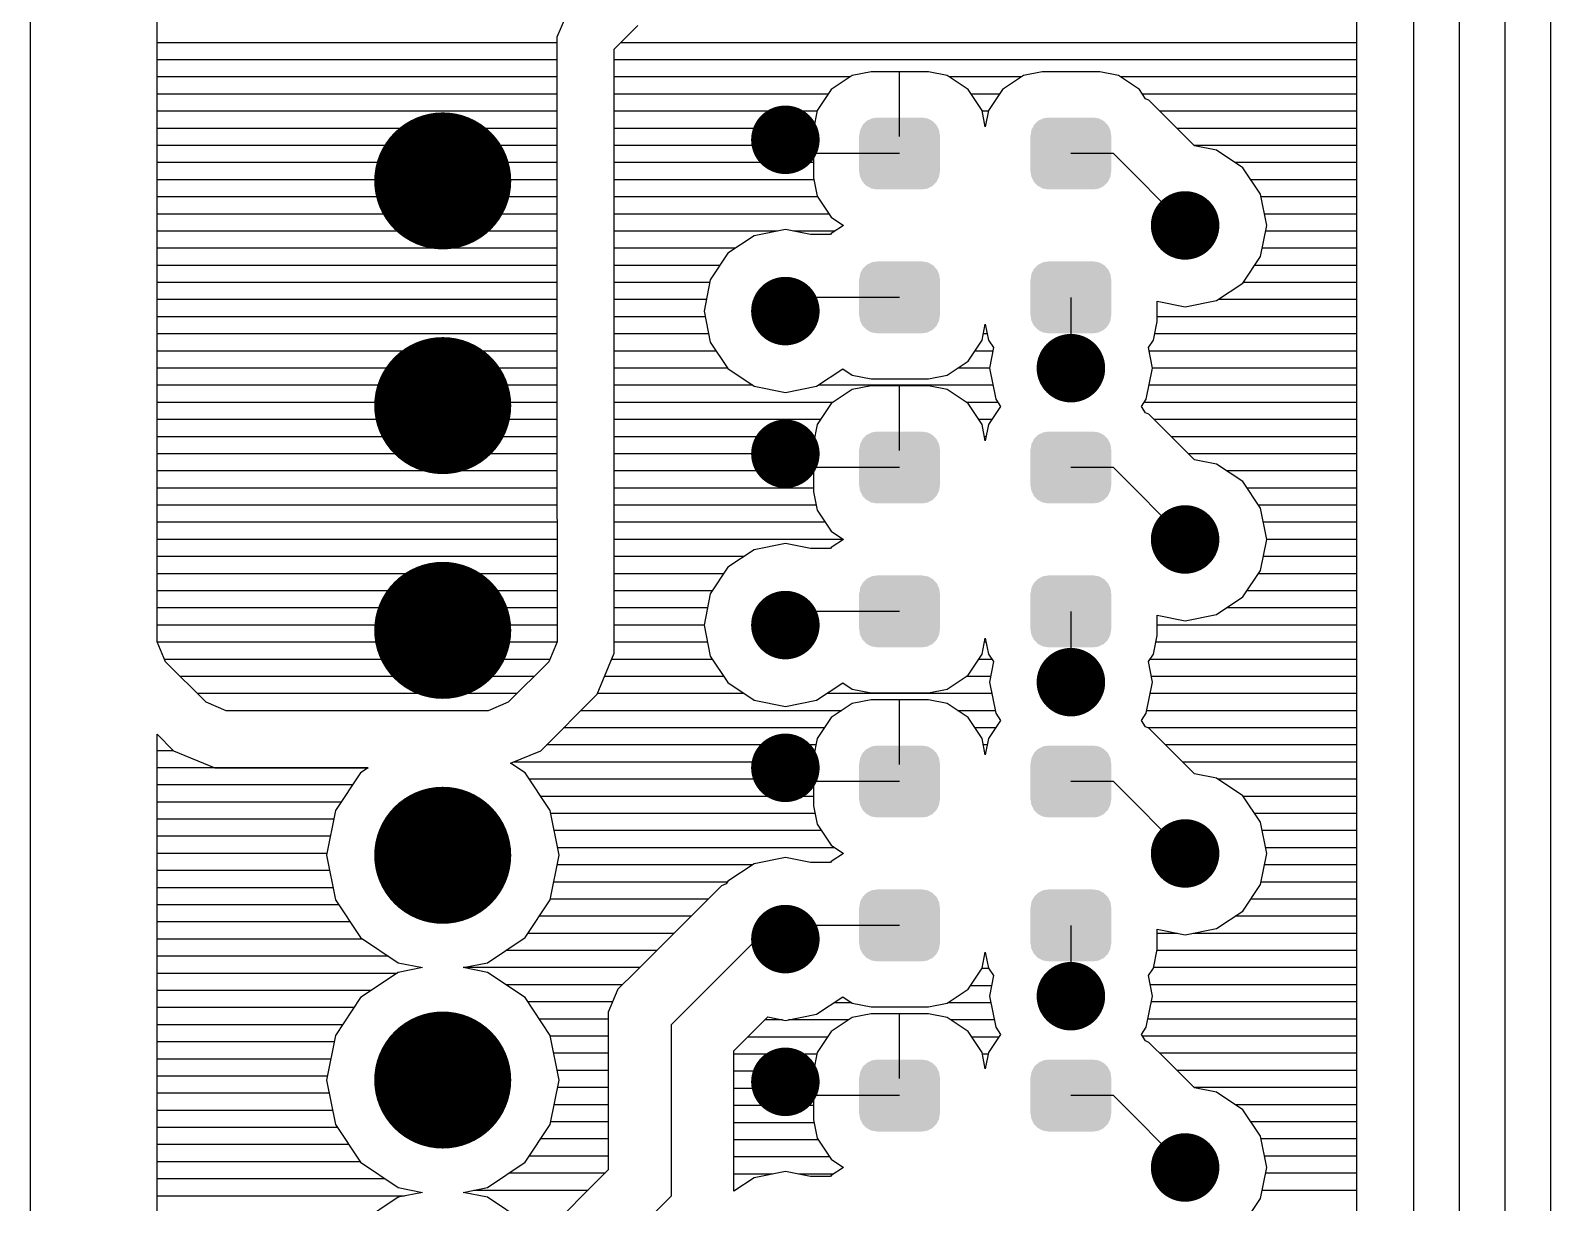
# Model space of a CAD drawing. Extents: x 295 to 953, y 10 to 290.
# Drawn here: x 522.48 to 559.67, y 120.25 to 148.93 of the extents above; entities that cross this region are included whole.
import ezdxf

# ---------------------------------------------------------------- set-up
doc = ezdxf.new("R2010")
doc.units = 0
doc.header["$LTSCALE"] = 5
doc.header["$MEASUREMENT"] = 0
doc.layers.get('0').update_dxf_attribs({"linetype": 'CONTINUOUS', "lineweight": 25})
doc.layers.add('DV-DPO-A6_BOT', color=7, linetype='CONTINUOUS')

msp = doc.modelspace()

# ---------------------------------------------------------------- linework, layer by layer
for points, const_width in [([(533.402, 145.248, -1), (531.726, 145.248, -1)], 1.676), ([(541.365, 146.254, -1), (540.527, 146.254, -1)], 0.838), ([(551.144, 144.159, -1), (550.306, 144.159, -1)], 0.838), ([(541.365, 142.063, -1), (540.527, 142.063, -1)], 0.838), ([(533.402, 139.75, -1), (531.726, 139.75, -1)], 1.676), ([(548.35, 140.666, -1), (547.512, 140.666, -1)], 0.838), ([(541.365, 138.571, -1), (540.527, 138.571, -1)], 0.838), ([(551.144, 136.475, -1), (550.306, 136.475, -1)], 0.838), ([(533.402, 134.251, -1), (531.726, 134.251, -1)], 1.676), ([(541.365, 134.38, -1), (540.527, 134.38, -1)], 0.838), ([(548.35, 132.983, -1), (547.512, 132.983, -1)], 0.838), ([(541.365, 130.887, -1), (540.527, 130.887, -1)], 0.838), ([(533.402, 128.747, -1), (531.726, 128.747, -1)], 1.676), ([(551.144, 128.792, -1), (550.306, 128.792, -1)], 0.838), ([(541.365, 126.696, -1), (540.527, 126.696, -1)], 0.838), ([(548.35, 125.299, -1), (547.512, 125.299, -1)], 0.838), ([(533.402, 123.248, -1), (531.726, 123.248, -1)], 1.676), ([(541.365, 123.204, -1), (540.527, 123.204, -1)], 0.838), ([(551.144, 121.108, -1), (550.306, 121.108, -1)], 0.838)]:
    msp.add_lwpolyline(points, format="xyb", close=True, dxfattribs=dict(const_width=const_width))
for points in [[(544.702, 146.498), (544.648, 146.61), (542.776, 146.498), (542.834, 146.61)], [(544.648, 146.61), (544.637, 146.622), (542.834, 146.61), (542.84, 146.622)], [(544.637, 146.622), (544.551, 146.711), (542.84, 146.622), (542.931, 146.711)], [(544.551, 146.711), (544.535, 146.719), (542.931, 146.711), (542.94, 146.719)], [(544.535, 146.719), (544.428, 146.776), (542.94, 146.719), (543.057, 146.776)], [(544.428, 146.776), (544.401, 146.78), (543.057, 146.776), (543.066, 146.78)], [(544.401, 146.78), (544.29, 146.799), (543.066, 146.78), (543.189, 146.799)], [(548.893, 146.498), (548.839, 146.61), (546.967, 146.498), (547.025, 146.61)], [(548.839, 146.61), (548.828, 146.622), (547.025, 146.61), (547.031, 146.622)], [(548.828, 146.622), (548.742, 146.711), (547.031, 146.622), (547.122, 146.711)], [(548.742, 146.711), (548.726, 146.719), (547.122, 146.711), (547.131, 146.719)], [(548.726, 146.719), (548.619, 146.776), (547.131, 146.719), (547.248, 146.776)], [(548.619, 146.776), (548.592, 146.78), (547.248, 146.776), (547.257, 146.78)], [(548.592, 146.78), (548.481, 146.799), (547.257, 146.78), (547.38, 146.799)], [(544.729, 145.477), (544.729, 146.36), (542.751, 145.477), (542.751, 146.36)], [(544.726, 146.36), (544.708, 146.484), (542.754, 146.36), (542.774, 146.484)], [(544.708, 146.484), (544.702, 146.498), (542.774, 146.484), (542.776, 146.498)], [(548.92, 145.477), (548.92, 146.36), (546.942, 145.477), (546.942, 146.36)], [(548.917, 146.36), (548.899, 146.484), (546.945, 146.36), (546.965, 146.484)], [(548.899, 146.484), (548.893, 146.498), (546.965, 146.484), (546.967, 146.498)], [(544.706, 145.354), (544.726, 145.477), (542.771, 145.354), (542.754, 145.477)], [(548.897, 145.354), (548.917, 145.477), (546.962, 145.354), (546.945, 145.477)], [(544.704, 145.34), (544.706, 145.354), (542.778, 145.34), (542.771, 145.354)], [(544.646, 145.228), (544.704, 145.34), (542.832, 145.228), (542.778, 145.34)], [(544.64, 145.216), (544.646, 145.228), (542.843, 145.216), (542.832, 145.228)], [(544.548, 145.127), (544.64, 145.216), (542.928, 145.127), (542.843, 145.216)], [(544.54, 145.118), (544.548, 145.127), (542.945, 145.118), (542.928, 145.127)], [(544.423, 145.062), (544.54, 145.118), (543.052, 145.062), (542.945, 145.118)], [(544.414, 145.057), (544.423, 145.062), (543.078, 145.057), (543.052, 145.062)], [(544.29, 145.039), (544.414, 145.057), (543.189, 145.039), (543.078, 145.057)], [(548.895, 145.34), (548.897, 145.354), (546.969, 145.34), (546.962, 145.354)], [(548.837, 145.228), (548.895, 145.34), (547.023, 145.228), (546.969, 145.34)], [(548.831, 145.216), (548.837, 145.228), (547.034, 145.216), (547.023, 145.228)], [(548.739, 145.127), (548.831, 145.216), (547.119, 145.127), (547.034, 145.216)], [(548.731, 145.118), (548.739, 145.127), (547.136, 145.118), (547.119, 145.127)], [(548.614, 145.062), (548.731, 145.118), (547.243, 145.062), (547.136, 145.118)], [(548.605, 145.057), (548.614, 145.062), (547.269, 145.057), (547.243, 145.062)], [(548.481, 145.039), (548.605, 145.057), (547.38, 145.039), (547.269, 145.057)], [(544.637, 143.102), (544.551, 143.19), (542.84, 143.102), (542.931, 143.19)], [(544.551, 143.19), (544.535, 143.199), (542.931, 143.19), (542.94, 143.199)], [(544.535, 143.199), (544.428, 143.255), (542.94, 143.199), (543.057, 143.255)], [(544.428, 143.255), (544.401, 143.26), (543.057, 143.255), (543.066, 143.26)], [(544.401, 143.26), (544.29, 143.278), (543.066, 143.26), (543.189, 143.278)], [(548.828, 143.102), (548.742, 143.19), (547.031, 143.102), (547.122, 143.19)], [(548.742, 143.19), (548.726, 143.199), (547.122, 143.19), (547.131, 143.199)], [(548.726, 143.199), (548.619, 143.255), (547.131, 143.199), (547.248, 143.255)], [(548.619, 143.255), (548.592, 143.26), (547.248, 143.255), (547.257, 143.26)], [(548.592, 143.26), (548.481, 143.278), (547.257, 143.26), (547.38, 143.278)], [(544.729, 141.957), (544.729, 142.84), (542.751, 141.957), (542.751, 142.84)], [(544.726, 142.84), (544.708, 142.964), (542.754, 142.84), (542.774, 142.964)], [(544.708, 142.964), (544.702, 142.978), (542.774, 142.964), (542.776, 142.978)], [(544.702, 142.978), (544.648, 143.09), (542.776, 142.978), (542.834, 143.09)], [(544.648, 143.09), (544.637, 143.102), (542.834, 143.09), (542.84, 143.102)], [(548.92, 141.957), (548.92, 142.84), (546.942, 141.957), (546.942, 142.84)], [(548.917, 142.84), (548.899, 142.964), (546.945, 142.84), (546.965, 142.964)], [(548.899, 142.964), (548.893, 142.978), (546.965, 142.964), (546.967, 142.978)], [(548.893, 142.978), (548.839, 143.09), (546.967, 142.978), (547.025, 143.09)], [(548.839, 143.09), (548.828, 143.102), (547.025, 143.09), (547.031, 143.102)], [(544.706, 141.833), (544.726, 141.957), (542.771, 141.833), (542.754, 141.957)], [(544.704, 141.819), (544.706, 141.833), (542.778, 141.819), (542.771, 141.833)], [(544.646, 141.707), (544.704, 141.819), (542.832, 141.707), (542.778, 141.819)], [(544.64, 141.695), (544.646, 141.707), (542.843, 141.695), (542.832, 141.707)], [(544.548, 141.607), (544.64, 141.695), (542.928, 141.607), (542.843, 141.695)], [(548.897, 141.833), (548.917, 141.957), (546.962, 141.833), (546.945, 141.957)], [(548.895, 141.819), (548.897, 141.833), (546.969, 141.819), (546.962, 141.833)], [(548.837, 141.707), (548.895, 141.819), (547.023, 141.707), (546.969, 141.819)], [(548.831, 141.695), (548.837, 141.707), (547.034, 141.695), (547.023, 141.707)], [(548.739, 141.607), (548.831, 141.695), (547.119, 141.607), (547.034, 141.695)], [(544.54, 141.598), (544.548, 141.607), (542.945, 141.598), (542.928, 141.607)], [(544.423, 141.541), (544.54, 141.598), (543.052, 141.541), (542.945, 141.598)], [(544.414, 141.537), (544.423, 141.541), (543.078, 141.537), (543.052, 141.541)], [(544.29, 141.518), (544.414, 141.537), (543.189, 141.518), (543.078, 141.537)], [(548.731, 141.598), (548.739, 141.607), (547.136, 141.598), (547.119, 141.607)], [(548.614, 141.541), (548.731, 141.598), (547.243, 141.541), (547.136, 141.598)], [(548.605, 141.537), (548.614, 141.541), (547.269, 141.537), (547.243, 141.541)], [(548.481, 141.518), (548.605, 141.537), (547.38, 141.518), (547.269, 141.537)], [(544.535, 139.036), (544.428, 139.092), (542.94, 139.036), (543.057, 139.092)], [(544.428, 139.092), (544.401, 139.097), (543.057, 139.092), (543.066, 139.097)], [(544.401, 139.097), (544.29, 139.115), (543.066, 139.097), (543.189, 139.115)], [(548.726, 139.036), (548.619, 139.092), (547.131, 139.036), (547.248, 139.092)], [(548.619, 139.092), (548.592, 139.097), (547.248, 139.092), (547.257, 139.097)], [(548.592, 139.097), (548.481, 139.115), (547.257, 139.097), (547.38, 139.115)], [(544.726, 138.677), (544.708, 138.801), (542.754, 138.677), (542.774, 138.801)], [(544.708, 138.801), (544.702, 138.815), (542.774, 138.801), (542.776, 138.815)], [(544.702, 138.815), (544.648, 138.927), (542.776, 138.815), (542.834, 138.927)], [(544.648, 138.927), (544.637, 138.938), (542.834, 138.927), (542.84, 138.938)], [(544.637, 138.938), (544.551, 139.027), (542.84, 138.938), (542.931, 139.027)], [(544.551, 139.027), (544.535, 139.036), (542.931, 139.027), (542.94, 139.036)], [(548.917, 138.677), (548.899, 138.801), (546.945, 138.677), (546.965, 138.801)], [(548.899, 138.801), (548.893, 138.815), (546.965, 138.801), (546.967, 138.815)], [(548.893, 138.815), (548.839, 138.927), (546.967, 138.815), (547.025, 138.927)], [(548.839, 138.927), (548.828, 138.938), (547.025, 138.927), (547.031, 138.938)], [(548.828, 138.938), (548.742, 139.027), (547.031, 138.938), (547.122, 139.027)], [(548.742, 139.027), (548.726, 139.036), (547.122, 139.027), (547.131, 139.036)], [(544.729, 137.794), (544.729, 138.677), (542.751, 137.794), (542.751, 138.677)], [(548.92, 137.794), (548.92, 138.677), (546.942, 137.794), (546.942, 138.677)], [(544.706, 137.67), (544.726, 137.794), (542.771, 137.67), (542.754, 137.794)], [(544.704, 137.656), (544.706, 137.67), (542.778, 137.656), (542.771, 137.67)], [(544.646, 137.544), (544.704, 137.656), (542.832, 137.544), (542.778, 137.656)], [(548.897, 137.67), (548.917, 137.794), (546.962, 137.67), (546.945, 137.794)], [(548.895, 137.656), (548.897, 137.67), (546.969, 137.656), (546.962, 137.67)], [(548.837, 137.544), (548.895, 137.656), (547.023, 137.544), (546.969, 137.656)], [(544.64, 137.532), (544.646, 137.544), (542.843, 137.532), (542.832, 137.544)], [(544.548, 137.443), (544.64, 137.532), (542.928, 137.443), (542.843, 137.532)], [(544.54, 137.435), (544.548, 137.443), (542.945, 137.435), (542.928, 137.443)], [(544.423, 137.378), (544.54, 137.435), (543.052, 137.378), (542.945, 137.435)], [(544.414, 137.374), (544.423, 137.378), (543.078, 137.374), (543.052, 137.378)], [(544.29, 137.355), (544.414, 137.374), (543.189, 137.355), (543.078, 137.374)], [(548.831, 137.532), (548.837, 137.544), (547.034, 137.532), (547.023, 137.544)], [(548.739, 137.443), (548.831, 137.532), (547.119, 137.443), (547.034, 137.532)], [(548.731, 137.435), (548.739, 137.443), (547.136, 137.435), (547.119, 137.443)], [(548.614, 137.378), (548.731, 137.435), (547.243, 137.378), (547.136, 137.435)], [(548.605, 137.374), (548.614, 137.378), (547.269, 137.374), (547.243, 137.378)], [(548.481, 137.355), (548.605, 137.374), (547.38, 137.355), (547.269, 137.374)], [(544.702, 135.294), (544.648, 135.406), (542.776, 135.294), (542.834, 135.406)], [(544.648, 135.406), (544.637, 135.418), (542.834, 135.406), (542.84, 135.418)], [(544.637, 135.418), (544.551, 135.507), (542.84, 135.418), (542.931, 135.507)], [(544.551, 135.507), (544.535, 135.515), (542.931, 135.507), (542.94, 135.515)], [(544.535, 135.515), (544.428, 135.572), (542.94, 135.515), (543.057, 135.572)], [(544.428, 135.572), (544.401, 135.576), (543.057, 135.572), (543.066, 135.576)], [(544.401, 135.576), (544.29, 135.595), (543.066, 135.576), (543.189, 135.595)], [(548.893, 135.294), (548.839, 135.406), (546.967, 135.294), (547.025, 135.406)], [(548.839, 135.406), (548.828, 135.418), (547.025, 135.406), (547.031, 135.418)], [(548.828, 135.418), (548.742, 135.507), (547.031, 135.418), (547.122, 135.507)], [(548.742, 135.507), (548.726, 135.515), (547.122, 135.507), (547.131, 135.515)], [(548.726, 135.515), (548.619, 135.572), (547.131, 135.515), (547.248, 135.572)], [(548.619, 135.572), (548.592, 135.576), (547.248, 135.572), (547.257, 135.576)], [(548.592, 135.576), (548.481, 135.595), (547.257, 135.576), (547.38, 135.595)], [(544.729, 134.273), (544.729, 135.156), (542.751, 134.273), (542.751, 135.156)], [(544.726, 135.156), (544.708, 135.28), (542.754, 135.156), (542.774, 135.28)], [(544.708, 135.28), (544.702, 135.294), (542.774, 135.28), (542.776, 135.294)], [(548.92, 134.273), (548.92, 135.156), (546.942, 134.273), (546.942, 135.156)], [(548.917, 135.156), (548.899, 135.28), (546.945, 135.156), (546.965, 135.28)], [(548.899, 135.28), (548.893, 135.294), (546.965, 135.28), (546.967, 135.294)], [(544.706, 134.15), (544.726, 134.273), (542.771, 134.15), (542.754, 134.273)], [(548.897, 134.15), (548.917, 134.273), (546.962, 134.15), (546.945, 134.273)], [(544.704, 134.136), (544.706, 134.15), (542.778, 134.136), (542.771, 134.15)], [(544.646, 134.024), (544.704, 134.136), (542.832, 134.024), (542.778, 134.136)], [(544.64, 134.012), (544.646, 134.024), (542.843, 134.012), (542.832, 134.024)], [(544.548, 133.923), (544.64, 134.012), (542.928, 133.923), (542.843, 134.012)], [(544.54, 133.914), (544.548, 133.923), (542.945, 133.914), (542.928, 133.923)], [(544.423, 133.858), (544.54, 133.914), (543.052, 133.858), (542.945, 133.914)], [(548.895, 134.136), (548.897, 134.15), (546.969, 134.136), (546.962, 134.15)], [(548.837, 134.024), (548.895, 134.136), (547.023, 134.024), (546.969, 134.136)], [(548.831, 134.012), (548.837, 134.024), (547.034, 134.012), (547.023, 134.024)], [(548.739, 133.923), (548.831, 134.012), (547.119, 133.923), (547.034, 134.012)], [(548.731, 133.914), (548.739, 133.923), (547.136, 133.914), (547.119, 133.923)], [(548.614, 133.858), (548.731, 133.914), (547.243, 133.858), (547.136, 133.914)], [(544.414, 133.853), (544.423, 133.858), (543.078, 133.853), (543.052, 133.858)], [(544.29, 133.835), (544.414, 133.853), (543.189, 133.835), (543.078, 133.853)], [(548.605, 133.853), (548.614, 133.858), (547.269, 133.853), (547.243, 133.858)], [(548.481, 133.835), (548.605, 133.853), (547.38, 133.835), (547.269, 133.853)], [(544.637, 131.255), (544.551, 131.344), (542.84, 131.255), (542.931, 131.344)], [(544.551, 131.344), (544.535, 131.352), (542.931, 131.344), (542.94, 131.352)], [(544.535, 131.352), (544.428, 131.409), (542.94, 131.352), (543.057, 131.409)], [(544.428, 131.409), (544.401, 131.413), (543.057, 131.409), (543.066, 131.413)], [(544.401, 131.413), (544.29, 131.432), (543.066, 131.413), (543.189, 131.432)], [(548.828, 131.255), (548.742, 131.344), (547.031, 131.255), (547.122, 131.344)], [(548.742, 131.344), (548.726, 131.352), (547.122, 131.344), (547.131, 131.352)], [(548.726, 131.352), (548.619, 131.409), (547.131, 131.352), (547.248, 131.409)], [(548.619, 131.409), (548.592, 131.413), (547.248, 131.409), (547.257, 131.413)], [(548.592, 131.413), (548.481, 131.432), (547.257, 131.413), (547.38, 131.432)], [(544.729, 130.11), (544.729, 130.993), (542.751, 130.11), (542.751, 130.993)], [(544.726, 130.993), (544.708, 131.117), (542.754, 130.993), (542.774, 131.117)], [(544.708, 131.117), (544.702, 131.131), (542.774, 131.117), (542.776, 131.131)], [(544.702, 131.131), (544.648, 131.243), (542.776, 131.131), (542.834, 131.243)], [(544.648, 131.243), (544.637, 131.255), (542.834, 131.243), (542.84, 131.255)], [(548.92, 130.11), (548.92, 130.993), (546.942, 130.11), (546.942, 130.993)], [(548.917, 130.993), (548.899, 131.117), (546.945, 130.993), (546.965, 131.117)], [(548.899, 131.117), (548.893, 131.131), (546.965, 131.117), (546.967, 131.131)], [(548.893, 131.131), (548.839, 131.243), (546.967, 131.131), (547.025, 131.243)], [(548.839, 131.243), (548.828, 131.255), (547.025, 131.243), (547.031, 131.255)], [(544.706, 129.987), (544.726, 130.11), (542.771, 129.987), (542.754, 130.11)], [(544.704, 129.973), (544.706, 129.987), (542.778, 129.973), (542.771, 129.987)], [(544.646, 129.861), (544.704, 129.973), (542.832, 129.861), (542.778, 129.973)], [(544.64, 129.849), (544.646, 129.861), (542.843, 129.849), (542.832, 129.861)], [(544.548, 129.76), (544.64, 129.849), (542.928, 129.76), (542.843, 129.849)], [(548.897, 129.987), (548.917, 130.11), (546.962, 129.987), (546.945, 130.11)], [(548.895, 129.973), (548.897, 129.987), (546.969, 129.973), (546.962, 129.987)], [(548.837, 129.861), (548.895, 129.973), (547.023, 129.861), (546.969, 129.973)], [(548.831, 129.849), (548.837, 129.861), (547.034, 129.849), (547.023, 129.861)], [(548.739, 129.76), (548.831, 129.849), (547.119, 129.76), (547.034, 129.849)], [(544.54, 129.751), (544.548, 129.76), (542.945, 129.751), (542.928, 129.76)], [(544.423, 129.695), (544.54, 129.751), (543.052, 129.695), (542.945, 129.751)], [(544.414, 129.69), (544.423, 129.695), (543.078, 129.69), (543.052, 129.695)], [(544.29, 129.672), (544.414, 129.69), (543.189, 129.672), (543.078, 129.69)], [(548.731, 129.751), (548.739, 129.76), (547.136, 129.751), (547.119, 129.76)], [(548.614, 129.695), (548.731, 129.751), (547.243, 129.695), (547.136, 129.751)], [(548.605, 129.69), (548.614, 129.695), (547.269, 129.69), (547.243, 129.695)], [(548.481, 129.672), (548.605, 129.69), (547.38, 129.672), (547.269, 129.69)], [(544.726, 127.473), (544.708, 127.597), (542.754, 127.473), (542.774, 127.597)], [(544.708, 127.597), (544.702, 127.611), (542.774, 127.597), (542.776, 127.611)], [(544.702, 127.611), (544.648, 127.723), (542.776, 127.611), (542.834, 127.723)], [(544.648, 127.723), (544.637, 127.735), (542.834, 127.723), (542.84, 127.735)], [(544.637, 127.735), (544.551, 127.823), (542.84, 127.735), (542.931, 127.823)], [(544.551, 127.823), (544.535, 127.832), (542.931, 127.823), (542.94, 127.832)], [(544.535, 127.832), (544.428, 127.888), (542.94, 127.832), (543.057, 127.888)], [(544.428, 127.888), (544.401, 127.893), (543.057, 127.888), (543.066, 127.893)], [(544.401, 127.893), (544.29, 127.911), (543.066, 127.893), (543.189, 127.911)], [(548.917, 127.473), (548.899, 127.597), (546.945, 127.473), (546.965, 127.597)], [(548.899, 127.597), (548.893, 127.611), (546.965, 127.597), (546.967, 127.611)], [(548.893, 127.611), (548.839, 127.723), (546.967, 127.611), (547.025, 127.723)], [(548.839, 127.723), (548.828, 127.735), (547.025, 127.723), (547.031, 127.735)], [(548.828, 127.735), (548.742, 127.823), (547.031, 127.735), (547.122, 127.823)], [(548.742, 127.823), (548.726, 127.832), (547.122, 127.823), (547.131, 127.832)], [(548.726, 127.832), (548.619, 127.888), (547.131, 127.832), (547.248, 127.888)], [(548.619, 127.888), (548.592, 127.893), (547.248, 127.888), (547.257, 127.893)], [(548.592, 127.893), (548.481, 127.911), (547.257, 127.893), (547.38, 127.911)], [(544.729, 126.59), (544.729, 127.473), (542.751, 126.59), (542.751, 127.473)], [(548.92, 126.59), (548.92, 127.473), (546.942, 126.59), (546.942, 127.473)], [(544.706, 126.466), (544.726, 126.59), (542.771, 126.466), (542.754, 126.59)], [(544.704, 126.452), (544.706, 126.466), (542.778, 126.452), (542.771, 126.466)], [(544.646, 126.34), (544.704, 126.452), (542.832, 126.34), (542.778, 126.452)], [(548.897, 126.466), (548.917, 126.59), (546.962, 126.466), (546.945, 126.59)], [(548.895, 126.452), (548.897, 126.466), (546.969, 126.452), (546.962, 126.466)], [(548.837, 126.34), (548.895, 126.452), (547.023, 126.34), (546.969, 126.452)], [(544.64, 126.328), (544.646, 126.34), (542.843, 126.328), (542.832, 126.34)], [(544.548, 126.24), (544.64, 126.328), (542.928, 126.24), (542.843, 126.328)], [(544.54, 126.231), (544.548, 126.24), (542.945, 126.231), (542.928, 126.24)], [(544.423, 126.174), (544.54, 126.231), (543.052, 126.174), (542.945, 126.231)], [(544.414, 126.17), (544.423, 126.174), (543.078, 126.17), (543.052, 126.174)], [(544.29, 126.151), (544.414, 126.17), (543.189, 126.151), (543.078, 126.17)], [(548.831, 126.328), (548.837, 126.34), (547.034, 126.328), (547.023, 126.34)], [(548.739, 126.24), (548.831, 126.328), (547.119, 126.24), (547.034, 126.328)], [(548.731, 126.231), (548.739, 126.24), (547.136, 126.231), (547.119, 126.24)], [(548.614, 126.174), (548.731, 126.231), (547.243, 126.174), (547.136, 126.231)], [(548.605, 126.17), (548.614, 126.174), (547.269, 126.17), (547.243, 126.174)], [(548.481, 126.151), (548.605, 126.17), (547.38, 126.151), (547.269, 126.17)], [(544.702, 123.448), (544.648, 123.56), (542.776, 123.448), (542.834, 123.56)], [(544.648, 123.56), (544.637, 123.571), (542.834, 123.56), (542.84, 123.571)], [(544.637, 123.571), (544.551, 123.66), (542.84, 123.571), (542.931, 123.66)], [(544.551, 123.66), (544.535, 123.669), (542.931, 123.66), (542.94, 123.669)], [(544.535, 123.669), (544.428, 123.725), (542.94, 123.669), (543.057, 123.725)], [(544.428, 123.725), (544.401, 123.73), (543.057, 123.725), (543.066, 123.73)], [(544.401, 123.73), (544.29, 123.748), (543.066, 123.73), (543.189, 123.748)], [(548.893, 123.448), (548.839, 123.56), (546.967, 123.448), (547.025, 123.56)], [(548.839, 123.56), (548.828, 123.571), (547.025, 123.56), (547.031, 123.571)], [(548.828, 123.571), (548.742, 123.66), (547.031, 123.571), (547.122, 123.66)], [(548.742, 123.66), (548.726, 123.669), (547.122, 123.66), (547.131, 123.669)], [(548.726, 123.669), (548.619, 123.725), (547.131, 123.669), (547.248, 123.725)], [(548.619, 123.725), (548.592, 123.73), (547.248, 123.725), (547.257, 123.73)], [(548.592, 123.73), (548.481, 123.748), (547.257, 123.73), (547.38, 123.748)], [(544.729, 122.427), (544.729, 123.31), (542.751, 122.427), (542.751, 123.31)], [(544.726, 123.31), (544.708, 123.434), (542.754, 123.31), (542.774, 123.434)], [(544.708, 123.434), (544.702, 123.448), (542.774, 123.434), (542.776, 123.448)], [(548.92, 122.427), (548.92, 123.31), (546.942, 122.427), (546.942, 123.31)], [(548.917, 123.31), (548.899, 123.434), (546.945, 123.31), (546.965, 123.434)], [(548.899, 123.434), (548.893, 123.448), (546.965, 123.434), (546.967, 123.448)], [(544.706, 122.303), (544.726, 122.427), (542.771, 122.303), (542.754, 122.427)], [(548.897, 122.303), (548.917, 122.427), (546.962, 122.303), (546.945, 122.427)], [(544.704, 122.289), (544.706, 122.303), (542.778, 122.289), (542.771, 122.303)], [(544.646, 122.177), (544.704, 122.289), (542.832, 122.177), (542.778, 122.289)], [(544.64, 122.165), (544.646, 122.177), (542.843, 122.165), (542.832, 122.177)], [(544.548, 122.076), (544.64, 122.165), (542.928, 122.076), (542.843, 122.165)], [(544.54, 122.068), (544.548, 122.076), (542.945, 122.068), (542.928, 122.076)], [(544.423, 122.011), (544.54, 122.068), (543.052, 122.011), (542.945, 122.068)], [(544.414, 122.007), (544.423, 122.011), (543.078, 122.007), (543.052, 122.011)], [(544.29, 121.988), (544.414, 122.007), (543.189, 121.988), (543.078, 122.007)], [(548.895, 122.289), (548.897, 122.303), (546.969, 122.289), (546.962, 122.303)], [(548.837, 122.177), (548.895, 122.289), (547.023, 122.177), (546.969, 122.289)], [(548.831, 122.165), (548.837, 122.177), (547.034, 122.165), (547.023, 122.177)], [(548.739, 122.076), (548.831, 122.165), (547.119, 122.076), (547.034, 122.165)], [(548.731, 122.068), (548.739, 122.076), (547.136, 122.068), (547.119, 122.076)], [(548.614, 122.011), (548.731, 122.068), (547.243, 122.011), (547.136, 122.068)], [(548.605, 122.007), (548.614, 122.011), (547.269, 122.007), (547.243, 122.011)], [(548.481, 121.988), (548.605, 122.007), (547.38, 121.988), (547.269, 122.007)]]:
    msp.add_solid(points)
at = {"layer": 'DV-DPO-A6_BOT'}
for p, q in [((522.478, 75.599), (522.478, 271.397)), ((554.916, 158.129), (554.916, 117.336)), ((556.313, 157.849), (556.313, 117.057)), ((557.43, 156.173), (557.43, 117.616)), ((558.548, 154.496), (558.548, 118.174)), ((525.579, 133.972), (525.579, 153.938)), ((559.666, 150.026), (559.666, 118.733)), ((535.565, 149.255), (535.358, 148.763)), ((535.358, 148.763), (535.358, 139.968)), ((536.755, 148.473), (537.336, 149.048)), ((535.358, 148.629), (525.579, 148.629)), ((536.76, 133.692), (536.755, 148.473)), ((554.916, 148.629), (536.917, 148.629)), ((535.358, 148.21), (525.579, 148.21)), ((554.916, 148.21), (536.76, 148.21)), ((535.358, 147.791), (525.579, 147.791)), ((542.533, 147.791), (536.76, 147.791)), ((542.583, 147.83), (542.069, 147.483)), ((543.041, 147.919), (542.583, 147.83)), ((544.444, 147.919), (543.041, 147.919)), ((543.74, 146.338), (543.74, 147.919)), ((544.902, 147.83), (544.444, 147.919)), ((545.416, 147.483), (544.902, 147.83)), ((546.724, 147.791), (544.952, 147.791)), ((546.774, 147.83), (546.26, 147.483)), ((547.232, 147.919), (546.774, 147.83)), ((548.635, 147.919), (547.232, 147.919)), ((549.093, 147.83), (548.635, 147.919)), ((549.607, 147.483), (549.093, 147.83)), ((554.916, 147.791), (549.143, 147.791)), ((535.358, 147.372), (525.579, 147.372)), ((541.996, 147.372), (536.76, 147.372)), ((542.069, 147.483), (541.728, 146.969)), ((545.757, 146.969), (545.416, 147.483)), ((546.187, 147.372), (545.489, 147.372)), ((546.26, 147.483), (545.919, 146.969)), ((549.758, 147.254), (549.607, 147.483)), ((554.916, 147.372), (549.68, 147.372)), ((535.358, 146.953), (525.579, 146.953)), ((541.723, 146.953), (536.76, 146.953)), ((541.728, 146.969), (541.633, 146.511)), ((545.835, 146.573), (545.757, 146.969)), ((545.914, 146.953), (545.763, 146.953)), ((545.919, 146.969), (545.835, 146.573)), ((549.814, 147.232), (549.758, 147.254)), ((549.836, 147.221), (549.814, 147.232)), ((550.272, 146.791), (549.836, 147.221)), ((554.916, 146.953), (550.105, 146.953)), ((535.358, 146.534), (525.579, 146.534)), ((541.639, 146.534), (536.76, 146.534)), ((550.954, 146.109), (550.272, 146.791)), ((554.916, 146.534), (550.524, 146.534)), ((541.287, 145.919), (540.946, 146.254)), ((541.633, 146.511), (541.633, 145.326)), ((535.358, 146.114), (525.579, 146.114)), ((541.633, 146.114), (536.76, 146.114)), ((543.74, 145.919), (541.287, 145.919)), ((543.321, 145.919), (541.633, 145.919)), ((548.97, 145.919), (547.931, 145.919)), ((550.725, 144.159), (548.97, 145.919)), ((554.916, 146.114), (550.943, 146.114)), ((551.49, 146.003), (550.954, 146.109)), ((552.139, 145.572), (551.49, 146.003)), ((535.358, 145.695), (525.579, 145.695)), ((541.633, 145.695), (536.76, 145.695)), ((554.916, 145.695), (551.949, 145.695)), ((552.569, 144.924), (552.139, 145.572)), ((535.358, 145.276), (525.579, 145.276)), ((541.644, 145.276), (536.76, 145.276)), ((541.633, 145.326), (541.728, 144.874)), ((554.916, 145.276), (552.334, 145.276)), ((535.358, 144.857), (525.579, 144.857)), ((541.734, 144.857), (536.76, 144.857)), ((541.728, 144.874), (542.069, 144.36)), ((552.72, 144.159), (552.569, 144.924)), ((554.916, 144.857), (552.58, 144.857)), ((535.358, 144.438), (525.579, 144.438)), ((542.013, 144.438), (536.76, 144.438)), ((542.069, 144.36), (542.365, 144.159)), ((554.916, 144.438), (552.664, 144.438)), ((535.358, 144.019), (525.579, 144.019)), ((540.756, 144.019), (536.76, 144.019)), ((540.946, 144.058), (540.186, 143.907)), ((541.561, 143.935), (540.946, 144.058)), ((542.153, 144.019), (541.141, 144.019)), ((542.052, 143.935), (541.561, 143.935)), ((542.069, 143.963), (542.052, 143.935)), ((542.365, 144.159), (542.069, 143.963)), ((552.569, 143.399), (552.72, 144.159)), ((554.916, 144.019), (552.692, 144.019)), ((535.358, 143.6), (525.579, 143.6)), ((539.728, 143.6), (536.76, 143.6)), ((540.186, 143.907), (539.538, 143.477)), ((554.916, 143.6), (552.608, 143.6)), ((535.358, 143.181), (525.579, 143.181)), ((539.342, 143.181), (536.76, 143.181)), ((539.538, 143.477), (539.107, 142.829)), ((552.139, 142.75), (552.569, 143.399)), ((554.916, 143.181), (552.429, 143.181)), ((539.107, 142.829), (538.957, 142.063)), ((535.358, 142.762), (525.579, 142.762)), ((539.096, 142.762), (536.76, 142.762)), ((551.49, 142.32), (552.139, 142.75)), ((554.916, 142.762), (552.144, 142.762)), ((535.358, 142.343), (525.579, 142.343)), ((539.012, 142.343), (536.76, 142.343)), ((538.957, 142.063), (539.107, 141.303)), ((541.287, 142.398), (540.946, 142.063)), ((543.74, 142.398), (541.287, 142.398)), ((547.931, 142.398), (547.931, 140.666)), ((550.043, 141.806), (550.043, 142.303)), ((550.043, 142.303), (550.725, 142.164)), ((550.725, 142.164), (551.49, 142.32)), ((554.916, 142.343), (551.53, 142.343)), ((535.358, 141.923), (525.579, 141.923)), ((538.985, 141.923), (536.76, 141.923)), ((545.757, 141.353), (545.835, 141.745)), ((545.835, 141.745), (545.919, 141.353)), ((549.948, 141.353), (550.043, 141.806)), ((554.916, 141.923), (550.043, 141.923)), ((535.358, 141.504), (525.579, 141.504)), ((539.068, 141.504), (536.76, 141.504)), ((545.416, 140.839), (545.757, 141.353)), ((545.886, 141.504), (545.791, 141.504)), ((545.919, 141.353), (546.037, 141.169)), ((549.831, 141.169), (549.948, 141.353)), ((554.916, 141.504), (549.982, 141.504)), ((535.358, 141.085), (525.579, 141.085)), ((539.247, 141.085), (536.76, 141.085)), ((539.107, 141.303), (539.538, 140.655)), ((546.025, 141.085), (545.584, 141.085)), ((546.037, 141.169), (545.942, 140.666)), ((549.926, 140.666), (549.831, 141.169)), ((554.916, 141.085), (549.842, 141.085)), ((535.358, 140.666), (525.579, 140.666)), ((539.532, 140.666), (536.76, 140.666)), ((539.538, 140.655), (540.186, 140.225)), ((541.711, 140.225), (542.348, 140.649)), ((542.348, 140.649), (542.583, 140.493)), ((544.902, 140.493), (545.416, 140.839)), ((545.942, 140.666), (545.159, 140.666)), ((545.942, 140.666), (546.092, 139.906)), ((549.775, 139.906), (549.926, 140.666)), ((554.916, 140.666), (549.926, 140.666)), ((535.358, 140.247), (525.579, 140.247)), ((540.147, 140.247), (536.76, 140.247)), ((540.186, 140.225), (540.946, 140.068)), ((540.946, 140.068), (541.711, 140.225)), ((546.025, 140.247), (541.751, 140.247)), ((542.583, 140.493), (543.041, 140.403)), ((543.041, 140.236), (542.583, 140.146)), ((543.041, 140.403), (544.444, 140.403)), ((544.444, 140.236), (543.041, 140.236)), ((543.74, 138.654), (543.74, 140.236)), ((544.444, 140.403), (544.902, 140.493)), ((544.902, 140.146), (544.444, 140.236)), ((554.916, 140.247), (549.842, 140.247)), ((535.363, 139.828), (525.579, 139.828)), ((535.358, 139.968), (535.363, 133.972)), ((542.114, 139.828), (536.76, 139.828)), ((542.583, 140.146), (542.069, 139.8)), ((545.416, 139.8), (544.902, 140.146)), ((546.143, 139.828), (545.372, 139.828)), ((546.092, 139.906), (546.21, 139.727)), ((549.658, 139.727), (549.775, 139.906)), ((554.916, 139.828), (549.725, 139.828)), ((542.069, 139.8), (541.728, 139.286)), ((545.757, 139.286), (545.416, 139.8)), ((546.21, 139.727), (545.919, 139.286)), ((549.758, 139.571), (549.658, 139.727)), ((549.836, 139.537), (549.758, 139.571)), ((550.272, 139.107), (549.836, 139.537)), ((535.363, 139.409), (525.579, 139.409)), ((541.812, 139.409), (536.76, 139.409)), ((541.728, 139.286), (541.633, 138.828)), ((546.003, 139.409), (545.673, 139.409)), ((545.835, 138.889), (545.757, 139.286)), ((545.919, 139.286), (545.835, 138.889)), ((554.916, 139.409), (549.965, 139.409)), ((550.954, 138.425), (550.272, 139.107)), ((535.363, 138.99), (525.579, 138.99)), ((541.667, 138.99), (536.76, 138.99)), ((541.633, 138.828), (541.633, 137.643)), ((545.858, 138.99), (545.819, 138.99)), ((554.916, 138.99), (550.384, 138.99)), ((535.363, 138.571), (525.579, 138.571)), ((541.633, 138.571), (536.76, 138.571)), ((541.287, 138.235), (540.946, 138.571)), ((554.916, 138.571), (550.803, 138.571)), ((551.49, 138.319), (550.954, 138.425)), ((535.363, 138.152), (525.579, 138.152)), ((541.633, 138.152), (536.76, 138.152)), ((543.74, 138.235), (541.287, 138.235)), ((543.321, 138.235), (541.633, 138.235)), ((548.97, 138.235), (547.931, 138.235)), ((550.725, 136.475), (548.97, 138.235)), ((552.139, 137.889), (551.49, 138.319)), ((554.916, 138.152), (551.736, 138.152)), ((535.363, 137.732), (525.579, 137.732)), ((541.633, 137.732), (536.76, 137.732)), ((541.633, 137.643), (541.728, 137.19)), ((552.569, 137.241), (552.139, 137.889)), ((554.916, 137.732), (552.239, 137.732)), ((535.363, 137.313), (525.579, 137.313)), ((541.7, 137.313), (536.76, 137.313)), ((554.916, 137.313), (552.519, 137.313)), ((552.72, 136.475), (552.569, 137.241)), ((535.363, 136.894), (525.579, 136.894)), ((541.924, 136.894), (536.76, 136.894)), ((541.728, 137.19), (542.069, 136.676)), ((554.916, 136.894), (552.636, 136.894)), ((542.069, 136.676), (542.365, 136.475)), ((535.363, 136.475), (525.579, 136.475)), ((542.365, 136.475), (536.76, 136.475)), ((540.186, 136.224), (539.538, 135.793)), ((540.946, 136.375), (540.186, 136.224)), ((541.561, 136.252), (540.946, 136.375)), ((542.052, 136.252), (541.561, 136.252)), ((542.069, 136.28), (542.052, 136.252)), ((542.365, 136.475), (542.069, 136.28)), ((552.569, 135.715), (552.72, 136.475)), ((554.916, 136.475), (552.72, 136.475)), ((535.363, 136.056), (525.579, 136.056)), ((539.94, 136.056), (536.76, 136.056)), ((539.538, 135.793), (539.107, 135.145)), ((554.916, 136.056), (552.636, 136.056)), ((535.363, 135.637), (525.579, 135.637)), ((539.437, 135.637), (536.76, 135.637)), ((552.139, 135.067), (552.569, 135.715)), ((554.916, 135.637), (552.519, 135.637)), ((535.363, 135.218), (525.579, 135.218)), ((539.158, 135.218), (536.76, 135.218)), ((539.107, 135.145), (538.957, 134.38)), ((551.49, 134.637), (552.139, 135.067)), ((554.916, 135.218), (552.239, 135.218)), ((535.363, 134.799), (525.579, 134.799)), ((539.04, 134.799), (536.76, 134.799)), ((541.287, 134.715), (540.946, 134.38)), ((543.74, 134.715), (541.287, 134.715)), ((547.931, 134.715), (547.931, 132.983)), ((550.725, 134.48), (551.49, 134.637)), ((554.916, 134.799), (551.736, 134.799)), ((535.363, 134.38), (525.579, 134.38)), ((538.957, 134.38), (536.76, 134.38)), ((538.957, 134.38), (539.107, 133.62)), ((550.043, 134.123), (550.043, 134.62)), ((550.043, 134.62), (550.725, 134.48)), ((554.916, 134.38), (550.043, 134.38)), ((525.786, 133.48), (525.579, 133.972)), ((535.358, 133.961), (525.584, 133.961)), ((535.363, 133.972), (535.157, 133.48)), ((539.04, 133.961), (536.76, 133.961)), ((545.757, 133.67), (545.835, 134.061)), ((545.858, 133.961), (545.819, 133.961)), ((545.835, 134.061), (545.919, 133.67)), ((549.948, 133.67), (550.043, 134.123)), ((554.916, 133.961), (550.01, 133.961)), ((535.185, 133.541), (525.758, 133.541)), ((536.341, 132.686), (536.76, 133.692)), ((539.158, 133.541), (536.693, 133.541)), ((539.107, 133.62), (539.538, 132.971)), ((545.416, 133.156), (545.757, 133.67)), ((546.003, 133.541), (545.673, 133.541)), ((545.919, 133.67), (546.037, 133.486)), ((549.831, 133.486), (549.948, 133.67)), ((554.916, 133.541), (549.864, 133.541)), ((526.775, 132.491), (525.786, 133.48)), ((535.157, 133.48), (534.168, 132.491)), ((544.902, 132.809), (545.416, 133.156)), ((546.037, 133.486), (545.942, 132.983)), ((549.926, 132.983), (549.831, 133.486)), ((534.805, 133.122), (526.138, 133.122)), ((539.437, 133.122), (536.52, 133.122)), ((539.538, 132.971), (540.186, 132.541)), ((541.711, 132.541), (542.348, 132.966)), ((542.348, 132.966), (542.583, 132.809)), ((542.583, 132.809), (543.041, 132.72)), ((544.444, 132.72), (544.902, 132.809)), ((545.97, 133.122), (545.372, 133.122)), ((545.942, 132.983), (546.092, 132.223)), ((549.775, 132.223), (549.926, 132.983)), ((554.916, 133.122), (549.898, 133.122)), ((534.386, 132.703), (526.557, 132.703)), ((527.266, 132.284), (526.775, 132.491)), ((534.168, 132.491), (533.676, 132.284)), ((534.961, 131.306), (536.341, 132.686)), ((539.94, 132.703), (536.347, 132.703)), ((540.186, 132.541), (540.946, 132.385)), ((540.946, 132.385), (541.711, 132.541)), ((545.997, 132.703), (541.957, 132.703)), ((542.583, 132.463), (542.069, 132.116)), ((543.041, 132.552), (542.583, 132.463)), ((543.041, 132.72), (544.444, 132.72)), ((544.444, 132.552), (543.041, 132.552)), ((543.74, 130.971), (543.74, 132.552)), ((544.902, 132.463), (544.444, 132.552)), ((545.416, 132.116), (544.902, 132.463)), ((554.916, 132.703), (549.87, 132.703)), ((530.468, 132.284), (527.266, 132.284)), ((533.676, 132.284), (530.468, 132.284)), ((542.326, 132.284), (535.939, 132.284)), ((542.069, 132.116), (541.728, 131.602)), ((546.081, 132.284), (545.159, 132.284)), ((545.757, 131.602), (545.416, 132.116)), ((546.21, 132.044), (545.919, 131.602)), ((546.092, 132.223), (546.21, 132.044)), ((549.658, 132.044), (549.775, 132.223)), ((549.758, 131.887), (549.658, 132.044)), ((554.916, 132.284), (549.786, 132.284)), ((525.579, 131.709), (525.981, 131.306)), ((525.579, 98.058), (525.579, 131.709)), ((541.901, 131.865), (535.52, 131.865)), ((546.092, 131.865), (545.584, 131.865)), ((549.836, 131.854), (549.758, 131.887)), ((554.916, 131.865), (549.814, 131.865)), ((550.272, 131.424), (549.836, 131.854)), ((525.981, 131.306), (525.579, 131.306)), ((525.981, 131.306), (526.993, 130.887)), ((534.224, 131.004), (534.961, 131.306)), ((541.695, 131.446), (535.101, 131.446)), ((541.728, 131.602), (541.633, 131.144)), ((545.835, 131.206), (545.757, 131.602)), ((545.886, 131.446), (545.791, 131.446)), ((545.919, 131.602), (545.835, 131.206)), ((554.916, 131.446), (550.244, 131.446)), ((550.954, 130.742), (550.272, 131.424)), ((534.581, 130.764), (534.224, 131.004)), ((541.633, 131.027), (534.291, 131.027)), ((541.633, 131.144), (541.633, 129.959)), ((554.916, 131.027), (550.663, 131.027)), ((530.737, 130.887), (525.579, 130.887)), ((526.993, 130.887), (530.737, 130.887)), ((530.552, 130.764), (529.938, 129.842)), ((530.737, 130.887), (530.552, 130.764)), ((535.196, 129.842), (534.581, 130.764)), ((541.633, 130.608), (534.682, 130.608)), ((541.287, 130.552), (540.946, 130.887)), ((543.74, 130.552), (541.287, 130.552)), ((543.321, 130.552), (541.633, 130.552)), ((548.97, 130.552), (547.931, 130.552)), ((550.725, 128.792), (548.97, 130.552)), ((551.49, 130.636), (550.954, 130.742)), ((552.139, 130.205), (551.49, 130.636)), ((554.916, 130.608), (551.53, 130.608)), ((530.357, 130.468), (525.579, 130.468)), ((541.633, 130.189), (534.967, 130.189)), ((552.569, 129.557), (552.139, 130.205)), ((554.916, 130.189), (552.144, 130.189)), ((530.077, 130.049), (525.579, 130.049)), ((529.938, 129.842), (529.72, 128.747)), ((535.414, 128.747), (535.196, 129.842)), ((541.633, 129.959), (541.728, 129.507)), ((529.893, 129.63), (525.579, 129.63)), ((541.672, 129.77), (535.213, 129.77)), ((541.728, 129.507), (542.069, 128.993)), ((554.916, 129.77), (552.429, 129.77)), ((552.72, 128.792), (552.569, 129.557)), ((529.809, 129.211), (525.579, 129.211)), ((541.829, 129.35), (535.296, 129.35)), ((554.916, 129.35), (552.608, 129.35)), ((529.725, 128.792), (525.579, 128.792)), ((529.72, 128.747), (529.938, 127.657)), ((535.196, 127.657), (535.414, 128.747)), ((542.153, 128.931), (535.38, 128.931)), ((540.946, 128.691), (540.186, 128.54)), ((541.561, 128.568), (540.946, 128.691)), ((542.069, 128.993), (542.365, 128.792)), ((542.365, 128.792), (542.069, 128.596)), ((552.569, 128.032), (552.72, 128.792)), ((554.916, 128.931), (552.692, 128.931)), ((529.792, 128.373), (525.579, 128.373)), ((540.147, 128.512), (535.369, 128.512)), ((540.186, 128.54), (539.538, 128.11)), ((542.052, 128.568), (541.561, 128.568)), ((542.069, 128.596), (542.052, 128.568)), ((554.916, 128.512), (552.664, 128.512)), ((529.876, 127.953), (525.579, 127.953)), ((539.532, 128.093), (535.285, 128.093)), ((539.381, 127.998), (537.286, 125.903)), ((539.499, 128.048), (539.381, 127.998)), ((539.538, 128.11), (539.499, 128.048)), ((552.139, 127.383), (552.569, 128.032)), ((554.916, 128.093), (552.58, 128.093)), ((529.938, 127.657), (530.552, 126.735)), ((534.581, 126.735), (535.196, 127.657)), ((539.057, 127.674), (535.201, 127.674)), ((554.916, 127.674), (552.334, 127.674)), ((530.016, 127.534), (525.579, 127.534)), ((538.638, 127.255), (534.928, 127.255)), ((551.49, 126.953), (552.139, 127.383)), ((554.916, 127.255), (551.949, 127.255)), ((530.295, 127.115), (525.579, 127.115)), ((538.219, 126.836), (534.648, 126.836)), ((541.287, 127.031), (540.946, 126.696)), ((543.74, 127.031), (541.287, 127.031)), ((547.931, 127.031), (547.931, 125.299)), ((550.043, 126.439), (550.043, 126.936)), ((550.043, 126.936), (550.725, 126.797)), ((550.535, 126.836), (550.043, 126.836)), ((550.725, 126.797), (551.49, 126.953)), ((554.916, 126.836), (550.92, 126.836)), ((530.608, 126.696), (525.579, 126.696)), ((530.552, 126.735), (531.474, 126.115)), ((533.659, 126.115), (534.581, 126.735)), ((540.247, 126.696), (538.152, 124.601)), ((540.946, 126.696), (540.247, 126.696)), ((531.234, 126.277), (525.579, 126.277)), ((531.474, 126.115), (532.072, 125.998)), ((533.061, 125.998), (533.659, 126.115)), ((537.8, 126.417), (534.106, 126.417)), ((545.757, 125.986), (545.835, 126.378)), ((545.835, 126.378), (545.919, 125.986)), ((549.948, 125.986), (550.043, 126.439)), ((554.916, 126.417), (550.038, 126.417)), ((531.446, 125.858), (525.579, 125.858)), ((531.474, 125.88), (530.552, 125.266)), ((532.072, 125.998), (531.474, 125.88)), ((537.381, 125.998), (533.061, 125.998)), ((533.659, 125.88), (533.061, 125.998)), ((534.581, 125.266), (533.659, 125.88)), ((537.286, 125.903), (536.85, 125.472)), ((545.416, 125.472), (545.757, 125.986)), ((545.925, 125.975), (545.752, 125.975)), ((545.919, 125.986), (546.037, 125.802)), ((546.037, 125.802), (545.942, 125.299)), ((549.831, 125.802), (549.948, 125.986)), ((549.926, 125.299), (549.831, 125.802)), ((554.916, 125.998), (549.954, 125.998)), ((530.815, 125.439), (525.579, 125.439)), ((536.962, 125.579), (534.106, 125.579)), ((536.85, 125.472), (536.615, 124.908)), ((544.902, 125.126), (545.416, 125.472)), ((545.992, 125.556), (545.472, 125.556)), ((554.916, 125.579), (549.87, 125.579)), ((530.39, 125.02), (525.579, 125.02)), ((530.552, 125.266), (529.938, 124.338)), ((535.196, 124.338), (534.581, 125.266)), ((536.721, 125.159), (534.648, 125.159)), ((541.711, 124.858), (542.348, 125.282)), ((542.572, 125.137), (542.131, 125.137)), ((542.348, 125.282), (542.583, 125.126)), ((542.583, 125.126), (543.041, 125.036)), ((543.041, 125.036), (544.444, 125.036)), ((544.444, 125.036), (544.902, 125.126)), ((545.97, 125.137), (544.913, 125.137)), ((545.942, 125.299), (546.092, 124.539)), ((549.775, 124.539), (549.926, 125.299)), ((554.916, 125.159), (549.898, 125.159)), ((530.111, 124.601), (525.579, 124.601)), ((536.615, 124.74), (534.928, 124.74)), ((536.615, 124.908), (536.615, 121.047)), ((538.152, 124.601), (538.152, 120.41)), ((539.689, 123.964), (540.516, 124.791)), ((540.879, 124.718), (540.443, 124.718)), ((540.516, 124.791), (540.946, 124.701)), ((540.946, 124.701), (541.711, 124.858)), ((542.494, 124.718), (541.019, 124.718)), ((542.583, 124.779), (542.069, 124.433)), ((543.041, 124.869), (542.583, 124.779)), ((544.444, 124.869), (543.041, 124.869)), ((543.74, 123.287), (543.74, 124.869)), ((544.902, 124.779), (544.444, 124.869)), ((545.416, 124.433), (544.902, 124.779)), ((546.053, 124.718), (544.992, 124.718)), ((554.916, 124.74), (549.814, 124.74)), ((529.938, 124.338), (529.72, 123.248)), ((535.414, 123.248), (535.196, 124.338)), ((536.615, 124.321), (535.201, 124.321)), ((541.98, 124.299), (540.024, 124.299)), ((542.069, 124.433), (541.728, 123.919)), ((545.757, 123.919), (545.416, 124.433)), ((546.171, 124.299), (545.506, 124.299)), ((546.21, 124.36), (545.919, 123.919)), ((546.092, 124.539), (546.21, 124.36)), ((549.658, 124.36), (549.775, 124.539)), ((549.758, 124.204), (549.658, 124.36)), ((554.916, 124.321), (549.68, 124.321)), ((529.904, 124.182), (525.579, 124.182)), ((536.615, 123.902), (535.285, 123.902)), ((539.689, 120.717), (539.689, 123.964)), ((541.717, 123.88), (539.689, 123.88)), ((541.728, 123.919), (541.633, 123.461)), ((545.835, 123.522), (545.757, 123.919)), ((545.908, 123.88), (545.768, 123.88)), ((545.919, 123.919), (545.835, 123.522)), ((549.836, 124.17), (549.758, 124.204)), ((550.272, 123.74), (549.836, 124.17)), ((554.916, 123.902), (550.105, 123.902)), ((529.82, 123.762), (525.579, 123.762)), ((536.615, 123.483), (535.369, 123.483)), ((550.954, 123.058), (550.272, 123.74)), ((554.916, 123.483), (550.524, 123.483)), ((529.736, 123.343), (525.579, 123.343)), ((529.72, 123.248), (529.938, 122.159)), ((535.196, 122.159), (535.414, 123.248)), ((541.633, 123.461), (539.689, 123.461)), ((541.287, 122.868), (540.946, 123.204)), ((541.633, 123.461), (541.633, 122.276)), ((529.781, 122.924), (525.579, 122.924)), ((536.615, 123.064), (535.38, 123.064)), ((541.633, 123.042), (539.689, 123.042)), ((543.74, 122.868), (541.287, 122.868)), ((543.321, 122.868), (541.633, 122.868)), ((548.97, 122.868), (547.931, 122.868)), ((550.725, 121.108), (548.97, 122.868)), ((554.916, 123.064), (550.943, 123.064)), ((551.49, 122.952), (550.954, 123.058)), ((552.139, 122.522), (551.49, 122.952)), ((529.865, 122.505), (525.579, 122.505)), ((536.615, 122.645), (535.296, 122.645)), ((541.633, 122.622), (539.689, 122.622)), ((554.916, 122.645), (551.949, 122.645)), ((552.569, 121.874), (552.139, 122.522)), ((529.982, 122.086), (525.579, 122.086)), ((529.938, 122.159), (530.552, 121.237)), ((534.581, 121.237), (535.196, 122.159)), ((536.615, 122.226), (535.213, 122.226)), ((541.65, 122.203), (539.689, 122.203)), ((541.633, 122.276), (541.728, 121.823)), ((554.916, 122.226), (552.334, 122.226)), ((530.262, 121.667), (525.579, 121.667)), ((536.615, 121.807), (534.967, 121.807)), ((541.751, 121.784), (539.689, 121.784)), ((541.728, 121.823), (542.069, 121.309)), ((552.72, 121.108), (552.569, 121.874)), ((554.916, 121.807), (552.58, 121.807)), ((530.541, 121.248), (525.579, 121.248)), ((530.552, 121.237), (531.474, 120.616)), ((533.659, 120.616), (534.581, 121.237)), ((536.615, 121.388), (534.682, 121.388)), ((542.03, 121.365), (539.689, 121.365)), ((542.069, 121.309), (542.365, 121.108)), ((554.916, 121.388), (552.664, 121.388)), ((536.543, 120.968), (534.184, 120.968)), ((536.615, 121.047), (534.883, 119.314)), ((540.633, 120.946), (539.689, 120.946)), ((540.946, 121.008), (540.186, 120.857)), ((541.561, 120.885), (540.946, 121.008)), ((542.119, 120.946), (541.264, 120.946)), ((542.052, 120.885), (541.561, 120.885)), ((542.069, 120.913), (542.052, 120.885)), ((542.365, 121.108), (542.069, 120.913)), ((552.569, 120.348), (552.72, 121.108)), ((554.916, 120.968), (552.692, 120.968)), ((531.156, 120.829), (525.579, 120.829)), ((531.474, 120.616), (532.072, 120.499)), ((532.072, 120.499), (531.474, 120.382)), ((533.061, 120.499), (533.659, 120.616)), ((533.659, 120.382), (533.061, 120.499)), ((536.123, 120.549), (533.324, 120.549)), ((540.186, 120.857), (539.689, 120.527)), ((539.689, 120.527), (539.689, 120.717)), ((554.916, 120.549), (552.608, 120.549)), ((531.625, 120.41), (525.579, 120.41)), ((531.474, 120.382), (530.552, 119.761)), ((534.581, 119.761), (533.659, 120.382)), ((538.152, 120.41), (535.492, 117.75)), ((552.139, 119.7), (552.569, 120.348))]:
    msp.add_line(p, q, dxfattribs=at)

doc.saveas('drawing.dxf')
